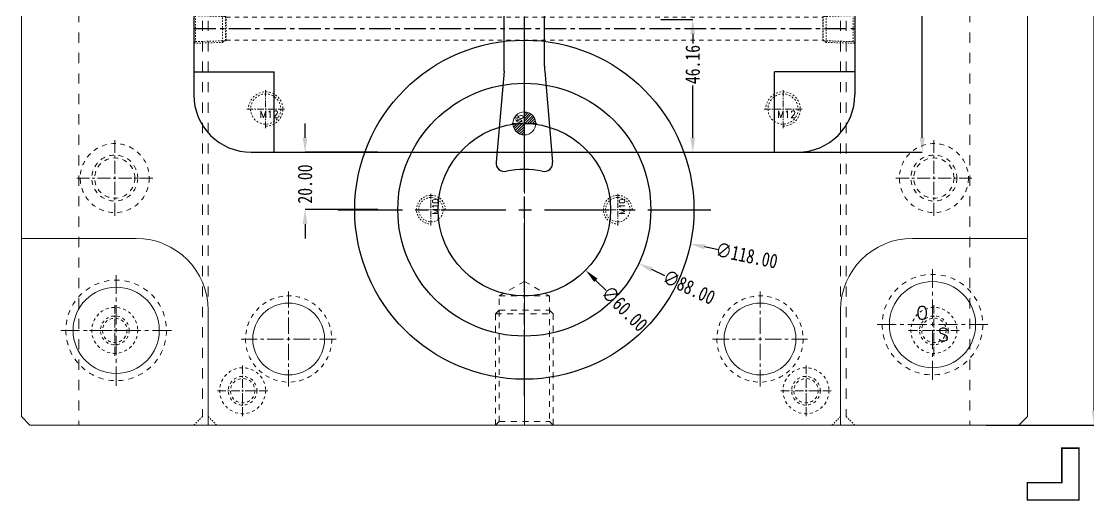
# Model space of a CAD drawing. Header units: millimetres. Extents: x 4 to 4769, y -754 to 1427.
# Drawn here: x 727.2 to 1098.5, y 10.6 to 177.4 of the extents above; entities that cross this region are included whole.
import ezdxf
from ezdxf.enums import TextEntityAlignment as Align

# ---------------------------------------------------------------- set-up
doc = ezdxf.new("R2010")
doc.units = ezdxf.units.MM
doc.header["$LTSCALE"] = 16.335
doc.header["$PDMODE"] = 3
doc.header["$PDSIZE"] = 0.3125
doc.linetypes.add('CENTER', pattern=[0.6, 0.375, -0.075, 0.075, -0.075])
doc.linetypes.add('HIDDEN', pattern=[0.2, 0.1, -0.1])
doc.layers.get('0').update_dxf_attribs({"linetype": 'CONTINUOUS'})
doc.layers.get('Defpoints').update_dxf_attribs({"linetype": 'CONTINUOUS'})
doc.layers.add('1', color=7, linetype='CONTINUOUS', true_color=0xffffff)
for name, color, linetype, lineweight in [('cool', 153, 'HIDDEN', 9), ('epin', 13, 'CONTINUOUS', 9), ('moldbase', 7, 'CONTINUOUS', 20), ('screw', 33, 'CONTINUOUS', 13)]:
    doc.layers.add(name, color=color, linetype=linetype, lineweight=lineweight)
doc.styles.add('ROMANC', font='romanc.shx', dxfattribs={"bigfont": 'gbcbig.shx'})
doc.styles.get("Standard").update_dxf_attribs({"font": 'txt', "width": 0.8})
doc.styles.add('TXT', font='txt.shx', dxfattribs={"bigfont": 'gbcbig.shx'})
doc.styles.add('TXT05', font='txt.shx', dxfattribs={"width": 0.5, "bigfont": 'gbcbig.shx'})
doc.dimstyles.get("Standard").update_dxf_attribs({"dimtxt": 0.15625, "dimasz": 0.1875, "dimexe": 0.125, "dimexo": 0.0625, "dimtad": 0, "dimtih": 1, "dimtoh": 1, "dimdsep": 46, "dimtxsty": 'Standard', "dimcen": 0.09, "dimadec": 0, "dimazin": 0, "dimtp": 0.01, "dimtm": 0.01, "dimtfac": 1, "dimtofl": 0, "dimtmove": 0, "dimatfit": 3, "dimfxl": 0, "dimtolj": 1, "dimarcsym": 0})

# ---------------------------------------------------------------- blocks, each defined once
blk = doc.blocks.new('*D9')
at = {"color": 4, "lineweight": -2, "transparency": 16777216}
for p, q in [((992.16, 331.89), (1040.58, 331.89)), ((1040.58, 326.89), (1040.58, 247.06)), ((1040.58, 136.89), (1040.58, 229.72)), ((992.16, 131.89), (1040.58, 131.89))]:
    blk.add_line(p, q, dxfattribs=at)
at = {"color": 4, "transparency": 16777216}
for points in [[(1039.75, 326.89), (1041.42, 326.89), (1040.58, 331.89)], [(1039.75, 136.89), (1041.42, 136.89), (1040.58, 131.89)]]:
    blk.add_solid(points, dxfattribs=at)
at = {"layer": 'Defpoints', "color": 0, "transparency": 16777216}
for p in [(992.16, 331.89), (992.16, 131.89), (1040.58, 131.89)]:
    blk.add_point(p, dxfattribs=at)
at = {"color": 6, "transparency": 16777216, "insert": (1040.58, 238.39), "char_height": 5, "attachment_point": 5, "rotation": 90}
blk.add_mtext('\\A1;200.00', dxfattribs=at)
blk = doc.blocks.new('*D10')
at = {"color": 4, "lineweight": -2, "transparency": 16777216}
blk.add_line((930.62, 83.78), (927.06, 87.29), dxfattribs=at)
at = {"color": 4, "transparency": 16777216}
blk.add_solid([(927.65, 87.89), (926.48, 86.7), (923.5, 90.81)], dxfattribs=at)
at = {"layer": 'Defpoints', "color": 0, "transparency": 16777216}
for p in [(880.81, 132.96), (923.5, 90.81)]:
    blk.add_point(p, dxfattribs=at)
at = {"color": 6, "transparency": 16777216, "insert": (937.02, 77.46), "char_height": 5, "attachment_point": 5, "rotation": 315.3627}
blk.add_mtext('\\A1;∅60.00', dxfattribs=at)
blk = doc.blocks.new('*D11')
at = {"color": 4, "lineweight": -2, "transparency": 16777216}
blk.add_line((951.02, 88.89), (946.49, 91.02), dxfattribs=at)
at = {"color": 4, "transparency": 16777216}
blk.add_solid([(946.85, 91.78), (946.14, 90.27), (941.97, 93.15)], dxfattribs=at)
at = {"layer": 'Defpoints', "color": 0, "transparency": 16777216}
for p in [(862.34, 130.62), (941.97, 93.15)]:
    blk.add_point(p, dxfattribs=at)
at = {"color": 6, "transparency": 16777216, "insert": (959.46, 84.92), "char_height": 5, "attachment_point": 5, "rotation": 334.7998}
blk.add_mtext('\\A1;∅88.00', dxfattribs=at)
blk = doc.blocks.new('*D12')
at = {"color": 4, "lineweight": -2, "transparency": 16777216}
blk.add_line((969.74, 97.96), (964.84, 98.97), dxfattribs=at)
at = {"color": 4, "transparency": 16777216}
blk.add_solid([(965.01, 99.78), (964.67, 98.15), (959.94, 99.97)], dxfattribs=at)
at = {"layer": 'Defpoints', "color": 0, "transparency": 16777216}
for p in [(844.37, 123.8), (959.94, 99.97)]:
    blk.add_point(p, dxfattribs=at)
at = {"color": 6, "transparency": 16777216, "insert": (979.53, 95.94), "char_height": 5, "attachment_point": 5, "rotation": 348.3533}
blk.add_mtext('\\A1;∅118.00', dxfattribs=at)
blk = doc.blocks.new('*D13')
at = {"color": 4, "lineweight": -2, "transparency": 16777216}
for p, q in [((949.67, 178.05), (960.74, 178.05)), ((960.74, 173.05), (960.74, 169.72)), ((960.74, 136.89), (960.74, 155.06)), ((949.67, 131.89), (960.74, 131.89))]:
    blk.add_line(p, q, dxfattribs=at)
at = {"color": 4, "transparency": 16777216}
for points in [[(959.91, 173.05), (961.58, 173.05), (960.74, 178.05)], [(959.91, 136.89), (961.58, 136.89), (960.74, 131.89)]]:
    blk.add_solid(points, dxfattribs=at)
at = {"layer": 'Defpoints', "color": 0, "transparency": 16777216}
for p in [(949.67, 178.05), (949.67, 131.89), (960.74, 131.89)]:
    blk.add_point(p, dxfattribs=at)
at = {"color": 6, "transparency": 16777216, "insert": (960.74, 162.39), "char_height": 5, "attachment_point": 5, "rotation": 90}
blk.add_mtext('\\A1;46.16', dxfattribs=at)
blk = doc.blocks.new('*D14')
at = {"color": 4, "lineweight": -2, "transparency": 16777216}
for p, q in [((825.86, 136.89), (825.86, 141.89)), ((851.17, 131.89), (825.86, 131.89)), ((851.17, 111.89), (825.86, 111.89)), ((825.86, 106.89), (825.86, 101.89))]:
    blk.add_line(p, q, dxfattribs=at)
at = {"color": 4, "transparency": 16777216}
for points in [[(825.02, 136.89), (826.69, 136.89), (825.86, 131.89)], [(825.02, 106.89), (826.69, 106.89), (825.86, 111.89)]]:
    blk.add_solid(points, dxfattribs=at)
at = {"layer": 'Defpoints', "color": 0, "transparency": 16777216}
for p in [(851.17, 131.89), (825.86, 111.89), (851.17, 111.89)]:
    blk.add_point(p, dxfattribs=at)
at = {"color": 6, "transparency": 16777216, "insert": (825.86, 120.81), "char_height": 5, "attachment_point": 5, "rotation": 90}
blk.add_mtext('\\A1;20.00', dxfattribs=at)
blk = doc.blocks.new('*D18')
at = {"color": 4, "lineweight": -2, "transparency": 16777216}
for p, q in [((1062.8, 386.89), (1100.38, 386.89)), ((1100.38, 381.89), (1100.38, 225.45)), ((1100.38, 41.89), (1100.38, 207.45)), ((1062.8, 36.89), (1100.38, 36.89))]:
    blk.add_line(p, q, dxfattribs=at)
at = {"color": 4, "transparency": 16777216}
for points in [[(1099.55, 381.89), (1101.21, 381.89), (1100.38, 386.89)], [(1099.55, 41.89), (1101.21, 41.89), (1100.38, 36.89)]]:
    blk.add_solid(points, dxfattribs=at)
at = {"layer": 'Defpoints', "color": 0, "transparency": 16777216}
for p in [(1062.8, 386.89), (1062.8, 36.89), (1100.38, 36.89)]:
    blk.add_point(p, dxfattribs=at)
at = {"color": 6, "transparency": 16777216, "insert": (1100.38, 216.45), "char_height": 5, "attachment_point": 5, "rotation": 90}
blk.add_mtext('\\A1;350.00', dxfattribs=at)
blk = doc.blocks.new('screw_m10_g')
at = {"layer": 'screw', "color": 1, "linetype": 'CENTER', "ltscale": 0.310989}
for p, q in [((0, -5.5), (0, 5.5)), ((-5.5, 0), (5.5, 0))]:
    blk.add_line(p, q, dxfattribs=at)
at = {"layer": 'screw', "linetype": 'HIDDEN', "ltscale": 0.310989}
blk.add_circle((0, 0), 4.25, dxfattribs=at)
at = {"layer": 'screw', "color": 92, "linetype": 'HIDDEN', "ltscale": 0.310989}
blk.add_arc((0, 0), 5, 270, 180, dxfattribs=at)
at = {"layer": 'screw', "color": 6, "style": 'TXT'}
blk.add_text('M10', height=2, dxfattribs=at).set_placement((-1.7, -2.5))
blk = doc.blocks.new('epin_ejp_8')
at = {"layer": 'epin'}
h = blk.add_hatch(dxfattribs=at)
h.set_pattern_fill('_ANSI31', color=123, scale=0.2, angle=90, style=0)
h.set_pattern_definition([(135, (-1217.56114, 35.9661), (-0.4490128, -0.4490128), [])])
h.paths.add_polyline_path([(0, 4, 0.414214), (-4, 0), (0, 0)])
h.paths.add_polyline_path([(4, 0), (0, 0), (0, -4, 0.414214)])
at = {"layer": 'epin', "color": 1, "linetype": 'CENTER', "ltscale": 0.248791}
for p, q in [((0, -4.4), (0, 4.4)), ((-4.4, 0), (4.4, 0))]:
    blk.add_line(p, q, dxfattribs=at)
at = {"layer": 'epin'}
blk.add_circle((0, 0), 4, dxfattribs=at)
at = {"layer": 'epin', "color": 6, "style": 'TXT05', "width": 0.5}
blk.add_text('%%c8', height=2.8, dxfattribs=at).set_placement((0.16, 0.4))
blk = doc.blocks.new('screw_m12_g')
at = {"layer": 'screw', "color": 1, "linetype": 'CENTER', "ltscale": 0.373186}
for p, q in [((0, -6.6), (0, 6.6)), ((-6.6, 0), (6.6, 0))]:
    blk.add_line(p, q, dxfattribs=at)
at = {"layer": 'screw', "color": 33, "linetype": 'HIDDEN', "ltscale": 0.373186}
blk.add_circle((0, 0), 5.25, dxfattribs=at)
at = {"layer": 'screw', "color": 92, "linetype": 'HIDDEN', "ltscale": 0.373186}
blk.add_arc((0, 0), 6, 270, 180, dxfattribs=at)
at = {"layer": 'screw', "color": 6, "style": 'TXT'}
blk.add_text('M12', height=2.4, dxfattribs=at).set_placement((-2.04, -3))
blk = doc.blocks.new('cool_jt_f11')
at = {"layer": 'cool', "ltscale": 0.3}
for p, q in [((0, 5.11), (0.58, 4.53)), ((0, 5.11), (10, 4.8)), ((0.58, 4.53), (0.58, -4.53)), ((11, 4.21), (0.58, 4.53)), ((0.58, 4.53), (11, 4.21)), ((10, 4.8), (10.58, 4.22)), ((10, 4.8), (10, -4.8)), ((11.21, 4), (11, 4.21)), ((11, -4.21), (11, 4.21)), ((11.21, -4), (11.21, 4)), ((0.58, -4.53), (0, -5.11)), ((0, -5.11), (10, -4.8)), ((0.58, -4.53), (11, -4.21)), ((10, -4.8), (10.58, -4.22)), ((11, -4.21), (11.21, -4))]:
    blk.add_line(p, q, dxfattribs=at)
blk = doc.blocks.new('epin_ejp_6')
at = {"layer": 'epin'}
h = blk.add_hatch(dxfattribs=at)
h.set_pattern_fill('_ANSI31', color=123, scale=0.15, angle=90, style=0)
h.set_pattern_definition([(135, (-648.39147, -667.1919), (-0.3367596, -0.3367596), [])])
h.paths.add_polyline_path([(0, 3, 0.4142136), (-3, 0), (0, 0)])
h.paths.add_polyline_path([(3, 0), (0, 0), (0, -3, 0.4142136)])
at = {"layer": 'epin', "color": 1, "linetype": 'CENTER', "ltscale": 0.12}
for p, q in [((-3.3, 0), (3.3, 0)), ((0, -3.3), (0, 3.3))]:
    blk.add_line(p, q, dxfattribs=at)
at = {"layer": 'epin'}
blk.add_circle((0, 0), 3, dxfattribs=at)
at = {"layer": 'epin', "color": 6, "style": 'TXT05', "width": 0.5}
blk.add_text('%%c6', height=2.1, dxfattribs=at).set_placement((0.995, 1.35), align=Align.MIDDLE)
blk = doc.blocks.new('89')
at = {"color": 1, "linetype": 'CENTER', "ltscale": 1.243955}
for p, q in [((787.16, 214.89), (1017.16, 214.89)), ((787.16, 174.89), (1017.16, 174.89))]:
    blk.add_line(p, q, dxfattribs=at)
at = {"layer": 'cool', "ltscale": 0.932966}
for p, q in [((798.37, 218.89), (1005.95, 218.89)), ((798.37, 210.89), (1005.95, 210.89)), ((798.37, 178.89), (1005.95, 178.89)), ((798.37, 170.89), (1005.95, 170.89))]:
    blk.add_line(p, q, dxfattribs=at)
for p in [(787.16, 214.89), (787.16, 174.89)]:
    blk.add_blockref('cool_jt_f11', p, dxfattribs=at)
at = {"layer": 'cool', "ltscale": 0.932966, "rotation": 180}
for p in [(1017.16, 214.89), (1017.16, 174.89)]:
    blk.add_blockref('cool_jt_f11', p, dxfattribs=at)
at = {"layer": 'epin', "xscale": -1}
for name, p, rotation in [('epin_ejp_6', (843.66, 263.88), 2.800233405153563e-06), ('epin_ejp_8', (926.16, 201.89), 359.9999999999978)]:
    blk.add_blockref(name, p, dxfattribs=dict(at, rotation=rotation))
for name, p in [('epin_ejp_6', (865.66, 263.88)), ('epin_ejp_8', (854.66, 249.38))]:
    blk.add_blockref(name, p, dxfattribs=at)
at = {"layer": 'epin'}
for name, p in [('epin_ejp_6', (938.66, 263.88)), ('epin_ejp_8', (949.66, 249.38)), ('epin_ejp_8', (878.16, 201.89))]:
    blk.add_blockref(name, p, dxfattribs=at)
at = {"layer": 'epin', "rotation": 359.9999971997667}
blk.add_blockref('epin_ejp_6', (960.66, 263.88), dxfattribs=at)
at = {"layer": 'screw'}
for p in [(812.16, 316.89), (992.16, 316.89), (812.16, 146.89), (992.16, 146.89)]:
    blk.add_blockref('screw_m12_g', p, dxfattribs=at)

msp = doc.modelspace()

# ---------------------------------------------------------------- linework, layer by layer
at = {"color": 1, "linetype": 'CENTER', "ltscale": 1.243955}
msp.add_line((902.157, 131.885), (902.157, 331.885), dxfattribs=at)
for p, q in [((787.157, 311.885), (787.157, 151.885)), ((1017.157, 311.885), (1017.157, 151.885)), ((787.157, 159.885), (815.157, 159.885)), ((815.157, 131.885), (815.157, 159.885)), ((895.081, 160.111), (892.309, 128.426)), ((909.233, 160.111), (912.005, 128.426)), ((1017.157, 159.885), (989.157, 159.885)), ((989.157, 131.885), (989.157, 159.885)), ((807.157, 131.885), (997.157, 131.885))]:
    msp.add_line(p, q)
at = {"color": 1, "linetype": 'CENTER', "ltscale": 3.669666}
for p, q in [((902.157, 46.985), (902.157, 176.785)), ((837.257, 111.885), (967.057, 111.885))]:
    msp.add_line(p, q, dxfattribs=at)
for radius in [59, 44, 30]:
    msp.add_circle((902.157, 111.885), radius)
for centre, radius, start, end in [((875.157, 161.854), 20, 355, 0), ((929.157, 161.854), 20, 180, 185), ((807.157, 151.885), 20, 180, 270), ((997.157, 151.885), 20, 270, 0), ((895.298, 128.164), 3, 175, 281.99741), ((909.017, 128.164), 3, 258.00259, 5), ((902.157, 95.885), 30, 78.00259, 101.99741)]:
    msp.add_arc(centre, radius, start, end)
at = {"layer": '1', "color": 1, "linetype": 'CENTER', "ltscale": 1.26}
msp.add_line((902.157, 59.385), (902.157, 384.385), dxfattribs=at)
at = {"layer": '1', "color": 7, "linetype": 'Continuous'}
for p, q in [((895.157, 161.854), (895.157, 186.962)), ((909.157, 161.854), (909.157, 186.962))]:
    msp.add_line(p, q, dxfattribs=at)
at = {"layer": 'moldbase', "color": 8, "linetype": 'HIDDEN', "ltscale": 2.176921}
for p, q in [((747.157, 386.885), (747.157, 36.885)), ((1057.157, 386.885), (1057.157, 36.885)), ((790.157, 383.885), (790.157, 39.885)), ((792.157, 383.885), (792.157, 39.885)), ((1012.157, 383.885), (1012.157, 39.885)), ((1014.157, 383.885), (1014.157, 39.885))]:
    msp.add_line(p, q, dxfattribs=at)
at = {"layer": 'moldbase', "color": 1, "linetype": 'CENTER', "ltscale": 2.176921}
msp.add_line((902.157, 386.885), (902.157, 36.885), dxfattribs=at)
at = {"layer": 'moldbase'}
for p, q in [((727.157, 383.885), (727.157, 39.885)), ((1077.157, 383.885), (1077.157, 39.885)), ((767.157, 101.885), (727.157, 101.885)), ((1037.157, 101.885), (1077.157, 101.885)), ((792.157, 76.885), (792.157, 36.885)), ((1012.157, 76.885), (1012.157, 36.885)), ((727.157, 39.885), (730.157, 36.885)), ((1077.157, 39.885), (1074.157, 36.885)), ((1074.157, 36.885), (730.157, 36.885))]:
    msp.add_line(p, q, dxfattribs=at)
at = {"layer": 'moldbase', "color": 1, "linetype": 'CENTER', "ltscale": 0.746373}
for p, q in [((759.657, 109.685), (759.657, 136.085)), ((1044.657, 109.685), (1044.657, 136.085)), ((772.857, 122.885), (746.457, 122.885)), ((1031.457, 122.885), (1057.857, 122.885))]:
    msp.add_line(p, q, dxfattribs=at)
at = {"layer": 'moldbase', "color": 1, "linetype": 'CENTER', "ltscale": 1.08846}
for p, q in [((760.157, 50.635), (760.157, 89.135)), ((1044.157, 52.635), (1044.157, 91.135)), ((1024.907, 71.885), (1063.407, 71.885)), ((779.407, 69.885), (740.907, 69.885))]:
    msp.add_line(p, q, dxfattribs=at)
at = {"layer": 'moldbase', "color": 8, "linetype": 'HIDDEN', "ltscale": 1.243955}
for p, q in [((893.407, 81.885), (902.157, 86.937)), ((902.157, 86.937), (910.907, 81.885)), ((893.407, 38.135), (893.407, 81.885)), ((893.407, 81.885), (910.907, 81.885)), ((910.907, 81.885), (910.907, 38.135)), ((892.157, 36.885), (893.407, 38.135)), ((893.407, 38.135), (910.907, 38.135)), ((910.907, 38.135), (912.157, 36.885))]:
    msp.add_line(p, q, dxfattribs=at)
at = {"layer": 'moldbase', "color": 1, "linetype": 'CENTER', "ltscale": 0.777472}
msp.add_line((902.157, 36.885), (902.157, 86.937), dxfattribs=at)
at = {"layer": 'moldbase', "color": 1, "linetype": 'CENTER', "ltscale": 0.932966}
for p, q in [((820.157, 50.385), (820.157, 83.385)), ((984.157, 50.385), (984.157, 83.385)), ((836.657, 66.885), (803.657, 66.885)), ((967.657, 66.885), (1000.657, 66.885))]:
    msp.add_line(p, q, dxfattribs=at)
at = {"layer": 'moldbase', "color": 1, "linetype": 'CENTER', "ltscale": 0.497582}
for p, q in [((759.657, 61.085), (759.657, 78.685)), ((1044.657, 61.085), (1044.657, 78.685)), ((768.457, 69.885), (750.857, 69.885)), ((1035.857, 69.885), (1053.457, 69.885)), ((804.157, 40.085), (804.157, 57.685)), ((1000.157, 40.085), (1000.157, 57.685)), ((812.957, 48.885), (795.357, 48.885)), ((991.357, 48.885), (1008.957, 48.885))]:
    msp.add_line(p, q, dxfattribs=at)
at = {"layer": 'moldbase', "color": 92, "linetype": 'HIDDEN', "ltscale": 1.243955}
for p, q in [((892.157, 75.635), (893.407, 76.885)), ((892.157, 36.885), (892.157, 75.635)), ((892.157, 75.635), (912.157, 75.635)), ((893.407, 76.885), (910.907, 76.885)), ((910.907, 76.885), (912.157, 75.635)), ((912.157, 75.635), (912.157, 36.885))]:
    msp.add_line(p, q, dxfattribs=at)
at = {"layer": 'moldbase', "color": 8, "linetype": 'HIDDEN', "ltscale": 0.27989}
for p, q in [((790.157, 39.885), (787.157, 36.885)), ((792.157, 39.885), (795.157, 36.885)), ((1012.157, 39.885), (1009.157, 36.885)), ((1014.157, 39.885), (1017.157, 36.885))]:
    msp.add_line(p, q, dxfattribs=at)
at = {"layer": 'moldbase', "const_width": 0.5}
msp.add_lwpolyline([(1077.157, 16.885), (1089.157, 16.885), (1089.157, 28.885), (1095.157, 28.885), (1095.157, 10.885), (1077.157, 10.885), (1077.157, 16.885)], dxfattribs=at)
at = {"layer": 'moldbase', "color": 8, "linetype": 'HIDDEN', "ltscale": 0.995164}
for centre, radius in [((759.657, 122.885), 12), ((1044.657, 122.885), 12), ((759.657, 122.885), 8), ((1044.657, 122.885), 8), ((759.657, 122.885), 7), ((1044.657, 122.885), 7)]:
    msp.add_circle(centre, radius, dxfattribs=at)
at = {"layer": 'moldbase', "color": 8, "linetype": 'HIDDEN', "ltscale": 1.08846}
for centre in [(1044.157, 71.885), (760.157, 69.885)]:
    msp.add_circle(centre, 17.5, dxfattribs=at)
at = {"layer": 'moldbase'}
for centre, radius in [((1044.157, 71.885), 15), ((760.157, 69.885), 15), ((820.157, 66.885), 12.5), ((984.157, 66.885), 12.5)]:
    msp.add_circle(centre, radius, dxfattribs=at)
at = {"layer": 'moldbase', "color": 8, "linetype": 'HIDDEN', "ltscale": 0.932966}
for centre in [(820.157, 66.885), (984.157, 66.885)]:
    msp.add_circle(centre, 15, dxfattribs=at)
at = {"layer": 'moldbase', "color": 8, "linetype": 'HIDDEN', "ltscale": 0.621977}
for centre, radius in [((759.657, 69.885), 8), ((759.657, 69.885), 5), ((1044.657, 69.885), 8), ((1044.657, 69.885), 5), ((759.657, 69.885), 4.25), ((1044.657, 69.885), 4.25), ((804.157, 48.885), 8), ((1000.157, 48.885), 8), ((804.157, 48.885), 5), ((804.157, 48.885), 4.25), ((1000.157, 48.885), 5), ((1000.157, 48.885), 4.25)]:
    msp.add_circle(centre, radius, dxfattribs=at)
at = {"layer": 'moldbase'}
for centre, start, end in [((767.157, 76.885), 0, 90), ((1037.157, 76.885), 90, 180)]:
    msp.add_arc(centre, 25, start, end, dxfattribs=at)

# ---------------------------------------------------------------- block references
msp.add_blockref('89', (0, 0))
at = {"rotation": 90}
for p in [(869.657, 111.885), (934.657, 111.885)]:
    msp.add_blockref('screw_m10_g', p, dxfattribs=at)
at = {"layer": 'epin', "rotation": 90}
msp.add_blockref('epin_ejp_8', (902.157, 141.885), dxfattribs=at)

# ---------------------------------------------------------------- texts
at = {"layer": 'moldbase', "style": 'ROMANC'}
for s, p in [('O', (1038.451, 73.739)), ('S', (1046.011, 66.179))]:
    msp.add_text(s, height=4.5, dxfattribs=at).set_placement(p)

# ---------------------------------------------------------------- dimensions: what is measured, and where the dimension line sits
for base, p1, p2, picture, middle in [((1100.38, 36.885), (1062.803, 386.885), (1062.803, 36.885), '*D18', (1100.38, 216.453)), ((1040.584, 131.885), (992.157, 331.885), (992.157, 131.885), '*D9', (1040.584, 238.391)), ((960.7424, 131.8852), (949.6703, 178.0501), (949.6703, 131.8852), '*D13', (960.7424, 162.3911)), ((825.857, 111.885), (851.165, 131.885), (851.165, 111.885), '*D14', (825.857, 120.81))]:
    dim = msp.add_linear_dim(base=base, p1=p1, p2=p2, angle=90, dimstyle='Standard', override={"dimtxt": 5, "dimasz": 5, "dimexe": 0, "dimexo": 0, "dimgap": 0, "dimtih": 0, "dimtoh": 0, "dimzin": 0, "dimcen": 0, "dimclrd": 4, "dimclre": 4, "dimclrt": 6, "dimtp": 0, "dimtm": 0, "dimtzin": 0})
    dim.commit()
    dim.dimension.update_dxf_attribs({"geometry": picture, "text_midpoint": middle, "dimtype": 160})
for p1, p2, picture, middle in [((862.345, 130.62), (941.969, 93.151), '*D11', (959.463, 84.919)), ((880.81, 132.964), (923.504, 90.807), '*D10', (937.024, 77.457)), ((844.372, 123.796), (959.942, 99.974), '*D12', (979.531, 95.937))]:
    dim = msp.add_diameter_dim_2p(p1=p1, p2=p2, dimstyle='Standard', override={"dimtxt": 5, "dimasz": 5, "dimexe": 0, "dimexo": 0, "dimgap": 0, "dimtih": 0, "dimtoh": 0, "dimzin": 0, "dimcen": 0, "dimclrd": 4, "dimclre": 4, "dimclrt": 6, "dimtp": 0, "dimtm": 0, "dimtzin": 0})
    dim.commit()
    dim.dimension.update_dxf_attribs({"geometry": picture, "text_midpoint": middle})

doc.saveas('drawing.dxf')
